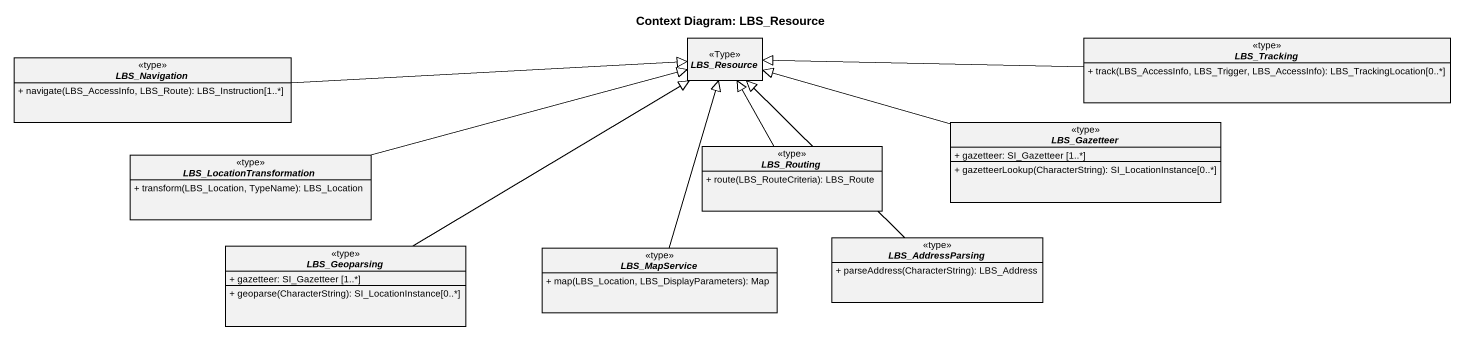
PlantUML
@startuml
title Context Diagram: LBS_Resource
hide circle
hide empty members
skinparam classAttributeIconSize 0
abstract class LBS_Navigation <<type>> {
  + navigate(LBS_AccessInfo, LBS_Route): LBS_Instruction[1..*]
}
abstract class LBS_Resource <<Type>>
abstract class LBS_Tracking <<type>> {
  + track(LBS_AccessInfo, LBS_Trigger, LBS_AccessInfo): LBS_TrackingLocation[0..*]
}
abstract class LBS_Gazetteer <<type>> {
  + gazetteer: SI_Gazetteer [1..*]
  + gazetteerLookup(CharacterString): SI_LocationInstance[0..*]
}
abstract class LBS_LocationTransformation <<type>> {
  + transform(LBS_Location, TypeName): LBS_Location
}
abstract class LBS_Routing <<type>> {
  + route(LBS_RouteCriteria): LBS_Route
}
abstract class LBS_Geoparsing <<type>> {
  + gazetteer: SI_Gazetteer [1..*]
  + geoparse(CharacterString): SI_LocationInstance[0..*]
}
abstract class LBS_MapService <<type>> {
  + map(LBS_Location, LBS_DisplayParameters): Map
}
abstract class LBS_AddressParsing <<type>> {
  + parseAddress(CharacterString): LBS_Address
}
LBS_Navigation -right-|> LBS_Resource
LBS_Tracking -left-|> LBS_Resource
LBS_Gazetteer -left-|> LBS_Resource
LBS_LocationTransformation -right-|> LBS_Resource
LBS_Routing -up-|> LBS_Resource
LBS_Geoparsing -right-|> LBS_Resource
LBS_MapService -up-|> LBS_Resource
LBS_AddressParsing -up-|> LBS_Resource
@enduml
